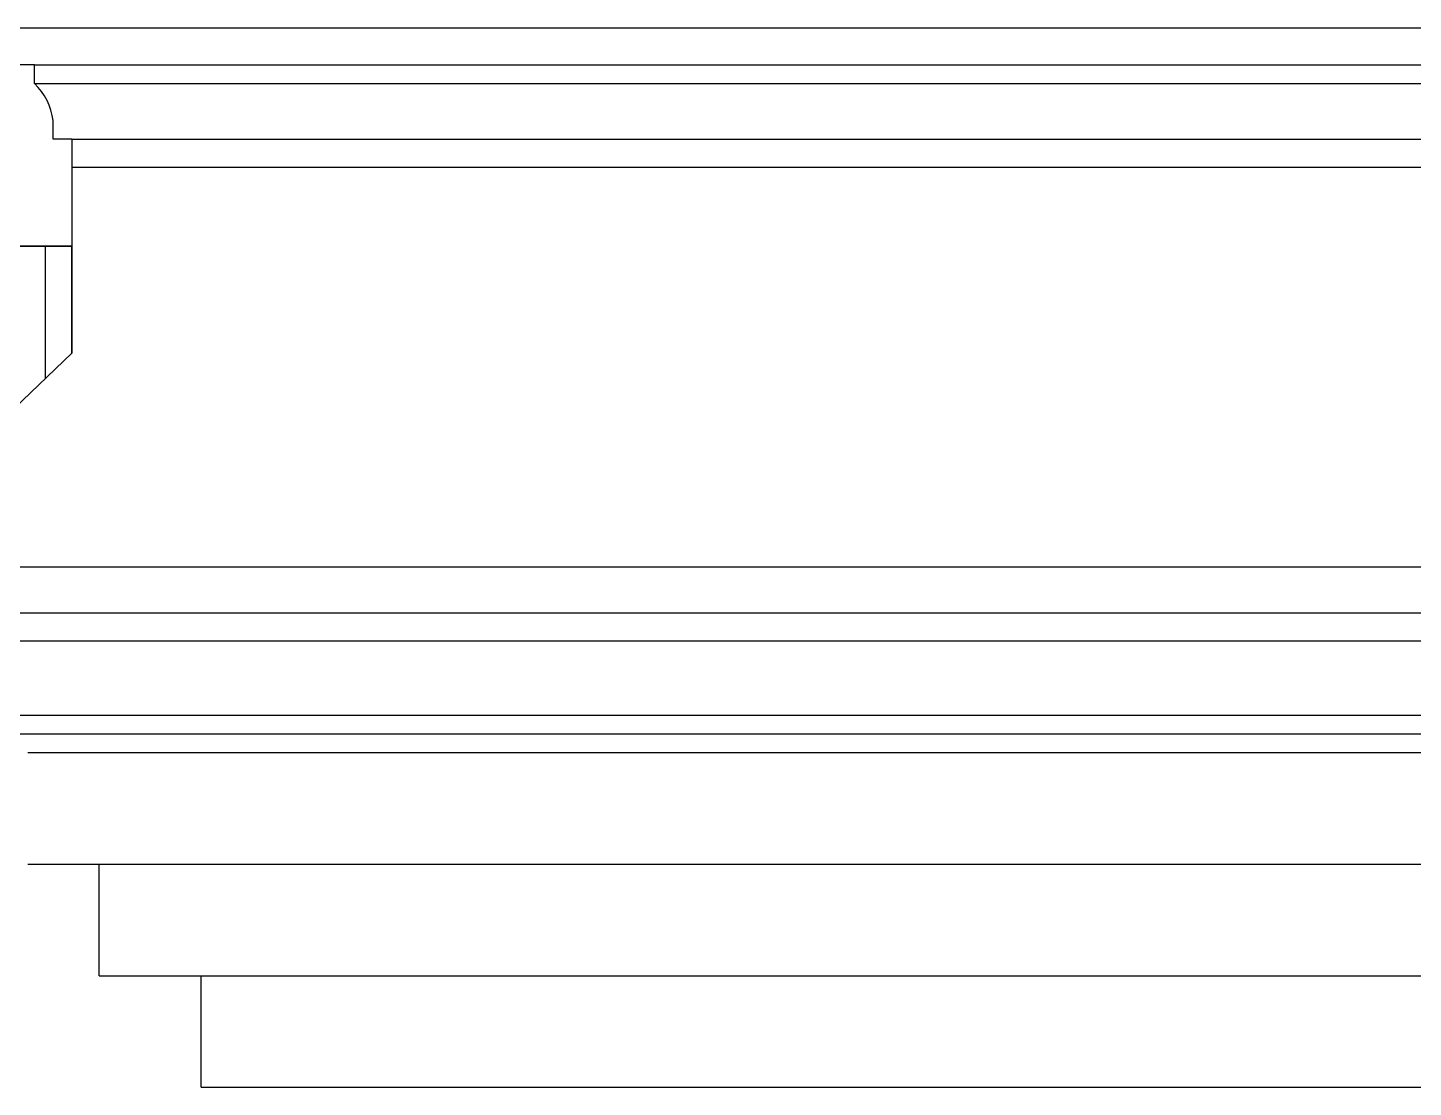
# Model space of a CAD drawing. Header units: inches. Extents: x 1397 to 20304, y -27267 to -746.
# Drawn here: x 13915.29 to 13952.55, y -21330.11 to -21301.61 of the extents above; entities that cross this region are included whole.
import ezdxf

# ---------------------------------------------------------------- set-up
doc = ezdxf.new("R2010")
doc.units = ezdxf.units.IN
doc.header["$LTSCALE"] = 17
doc.header["$MEASUREMENT"] = 0
doc.layers.add('25 BOT BAR', color=12, linetype='Continuous', lineweight=25)

msp = doc.modelspace()

# ---------------------------------------------------------------- hatches: boundary and pattern name
at = {"layer": '25 BOT BAR'}
h = msp.add_hatch(dxfattribs=at)
h.set_pattern_fill('AR-RSHKE', color=8, scale=0.5, angle=180)
h.paths.add_polyline_path([(13910.475, -21316.111), (13916.475, -21310.361), (13916.475, -21307.486), (13841.234, -21307.486), (13841.234, -21316.111)])

# ---------------------------------------------------------------- linework, layer by layer
for p, q in [((13914.975, -21301.611), (14065.975, -21301.611)), ((13915.475, -21302.611), (13914.975, -21302.611)), ((13915.475, -21302.611), (14065.475, -21302.611)), ((13915.475, -21303.111), (13915.475, -21302.611)), ((13915.475, -21303.111), (14065.475, -21303.111)), ((13915.975, -21304.611), (13915.975, -21304.111)), ((13916.475, -21304.611), (13915.975, -21304.611)), ((13916.475, -21304.611), (14064.475, -21304.611)), ((13916.475, -21304.611), (13916.475, -21310.361)), ((13916.475, -21305.361), (14064.475, -21305.361)), ((13841.234, -21307.486), (13916.475, -21307.486)), ((13916.475, -21310.361), (13910.475, -21316.111)), ((13841.234, -21316.111), (14086.971, -21316.111)), ((14070.475, -21317.361), (13910.475, -21317.361)), ((14068.917, -21318.111), (13911.289, -21318.111)), ((14067.417, -21320.111), (13913.289, -21320.111)), ((14066.917, -21320.611), (13913.789, -21320.611)), ((14065.917, -21321.111), (13915.289, -21321.111)), ((13915.289, -21324.111), (14065.916, -21324.111)), ((13917.209, -21327.111), (13917.209, -21324.111)), ((13917.209, -21327.111), (14063.996, -21327.111)), ((13919.954, -21327.111), (13923.456, -21327.111)), ((13919.954, -21330.111), (13919.954, -21327.111)), ((13919.954, -21330.111), (14061.251, -21330.111))]:
    msp.add_line(p, q, dxfattribs=at)
msp.add_lwpolyline([(13841.234, -21307.486), (13841.234, -21316.111), (13910.475, -21316.111), (13916.475, -21310.361), (13916.475, -21307.486), (13841.234, -21307.486)], dxfattribs=at)
msp.add_arc((13914.277, -21304.335), 1.713, 7.5228, 45.6073, dxfattribs=at)

doc.saveas('drawing.dxf')
